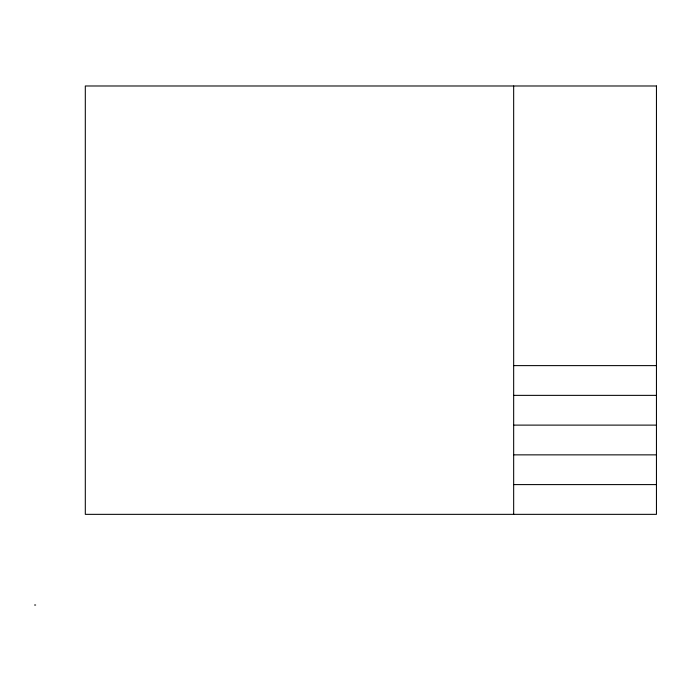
<?xml version="1.0" encoding="UTF-8"?>
<svg xmlns="http://www.w3.org/2000/svg" width="691" height="691" viewBox="0 0 691 691"><rect width="100%" height="100%" fill="white"/><g stroke="black" fill="none" stroke-linecap="round" stroke-linejoin="round"><path stroke-width="1.04" d="M513.663 365.617L656.45 365.617M513.663 395.364L656.45 395.364M513.663 425.112L656.45 425.112M513.663 454.859L656.45 454.859M513.663 484.598L656.45 484.598M34.55 605.014L35.656 605.014M513.663 85.986L513.663 514.346M656.45 85.986L85.304 85.986L85.304 514.346L656.45 514.346L656.45 85.986"/></g></svg>
